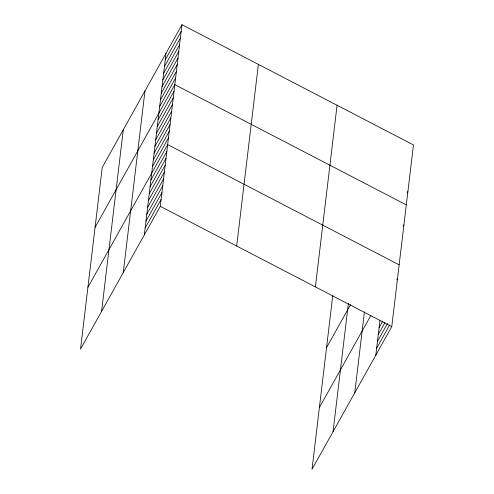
<?xml version="1.0" encoding="UTF-8"?>
<svg xmlns="http://www.w3.org/2000/svg" width="494" height="494" viewBox="0 0 494 494"><rect width="100%" height="100%" fill="white"/><g stroke="black" fill="none" stroke-linecap="round" stroke-linejoin="round"><path stroke-width="0.74" d="M101.585 311.381L123.284 129.737M123.278 272.571L144.97 90.927M144.334 234.897L166.027 53.253M181.983 24.7L102.227 167.41L80.534 349.054L160.291 206.344L181.983 24.7L413.466 144.946L391.773 326.59L312.017 469.3L332.734 295.795M236.682 246.024L258.374 64.381M315.382 286.909L337.075 105.265M333.067 431.633L348.4 303.267M354.76 392.816L364.436 311.819M375.811 355.149L379.911 320.834M165.231 59.916L181.187 31.363M164.434 66.579L180.396 38.019M163.638 73.236L179.6 44.682M162.841 79.898L178.803 51.339M162.051 86.555L178.007 58.002M161.254 93.218L177.21 64.658M160.457 99.874L176.42 71.321M159.661 106.537L175.623 77.984M95.07 227.351L174.827 84.641L406.309 204.893M158.074 119.857L174.03 91.304M157.277 126.52L173.233 97.96M156.481 133.176L172.437 104.623M155.684 139.839L171.646 111.286M154.888 146.502L170.85 117.943M154.097 153.159L170.053 124.605M153.301 159.821L169.257 131.262M152.504 166.478L168.46 137.925M87.907 287.292L167.67 144.581L399.146 264.833M150.886 180.001L166.849 151.448M150.071 186.862L166.027 158.308M149.25 193.728L165.206 165.169M148.428 200.589L164.391 172.036M147.613 207.449L163.57 178.896M146.792 214.31L162.748 185.756M145.971 221.176L161.933 192.617M145.15 228.037L161.112 199.483M407.155 192.901L407.896 191.567M326.553 347.597L350.598 304.576M403.178 226.196L403.919 224.869M319.39 407.544L370.784 315.586M396.768 279.882L397.509 278.554M379.089 327.701L382.801 321.057M378.274 334.562L384.95 322.607M377.453 341.422L387.475 323.49M376.632 348.282L389.624 325.04M160.291 206.344L391.773 326.59"/></g></svg>
